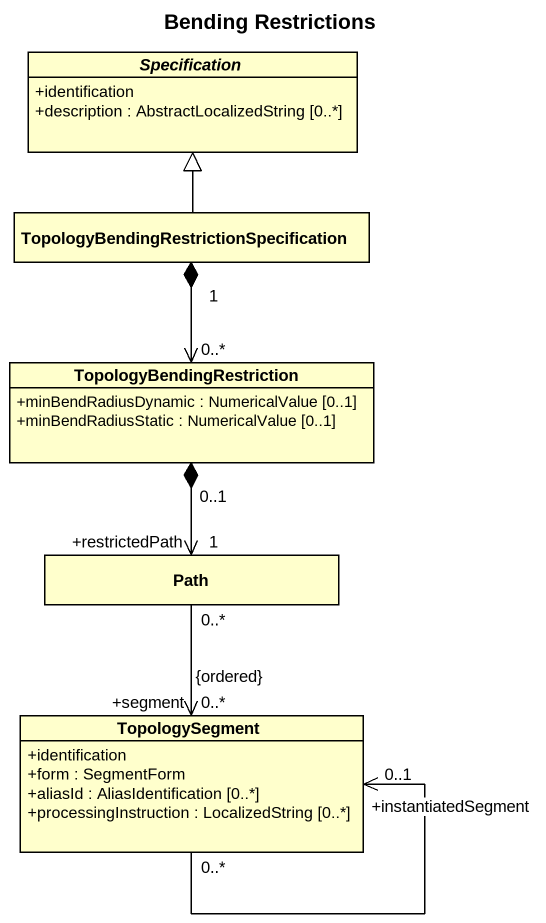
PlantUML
@startuml
title Bending Restrictions
hide circle
hide empty members
skinparam classAttributeIconSize 0
abstract class Specification {
  +identification
  +description : AbstractLocalizedString [0..*]
}
class "TopologyBendingRestrictionSpecification" as TopologyBendingRestrictionSp
class TopologyBendingRestriction {
  +minBendRadiusDynamic : NumericalValue [0..1]
  +minBendRadiusStatic : NumericalValue [0..1]
}
class Path
class TopologySegment {
  +identification
  +form : SegmentForm
  +aliasId : AliasIdentification [0..*]
  +processingInstruction : LocalizedString [0..*]
}
TopologyBendingRestrictionSp -up-|> Specification
TopologyBendingRestrictionSp "1" *--> "0..*" TopologyBendingRestriction
TopologyBendingRestriction "0..1" *--> "1\n+restrictedPath" Path
Path "0..*" --> "+segment\n0..*\n{ordered}" TopologySegment
TopologySegment "0..*" --> "+instantiatedSegment\n0..1" TopologySegment
@enduml
